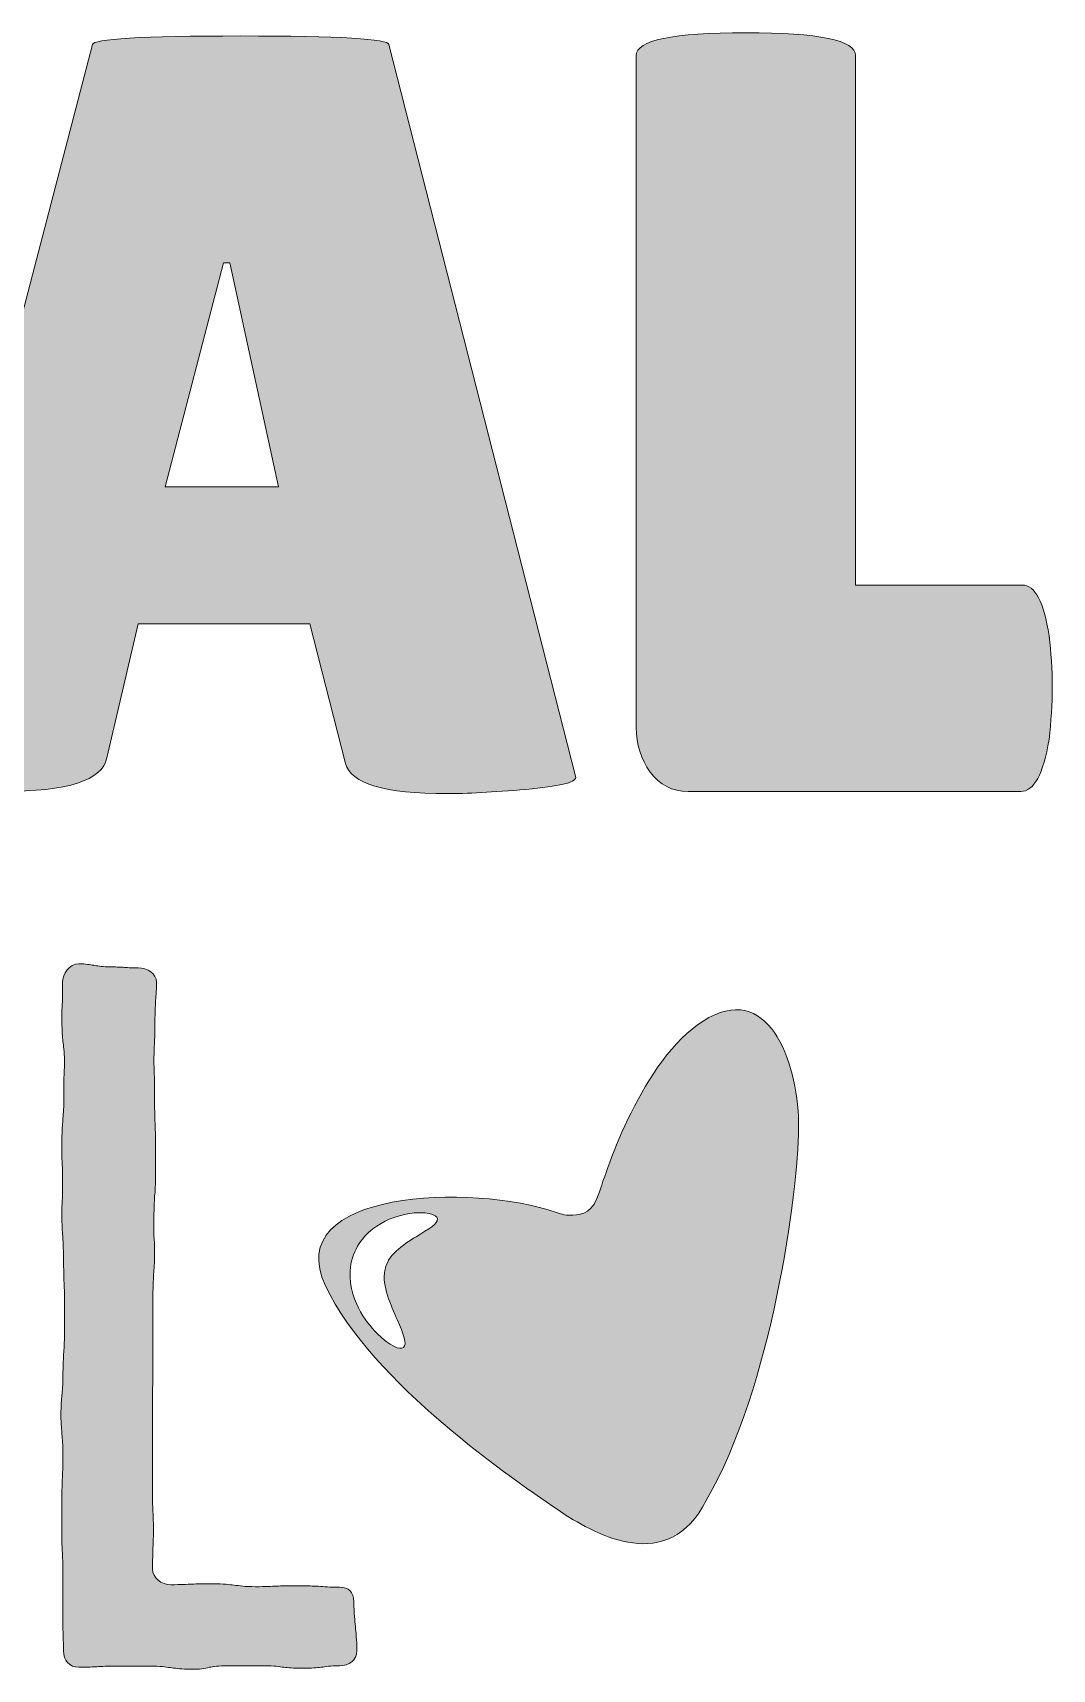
# Model space of a CAD drawing. Header units: inches. Extents: x 149 to 931, y -775 to -304.
# Drawn here: x 746.2 to 931.5, y -775.1 to -477.6 of the extents above; entities that cross this region are included whole.
import ezdxf

# ---------------------------------------------------------------- set-up
doc = ezdxf.new("R2010")
doc.units = ezdxf.units.IN
doc.header["$MEASUREMENT"] = 0
doc.layers.add('Layer 1', color=7, linetype='Continuous')

# ---------------------------------------------------------------- blocks, each defined once
blk = doc.blocks.new('block 3')
at = {"layer": 'Layer 1', "true_color": 0xce0100}
h = blk.add_hatch(color=12, dxfattribs=at)
h.dxf.hatch_style = 2
edge = h.paths.add_edge_path()
edge.add_spline(control_points=[(821.48, -615.92), (810.09, -615.92), (803.93, -614.09), (803.02, -610.43), (803.02, -610.43), (796.53, -585.09), (796.53, -585.09), (796.53, -585.09), (765.3, -585.09), (765.3, -585.09), (765.3, -585.09), (759.61, -609.44), (759.61, -609.44), (758.82, -613.5), (752.53, -615.53), (740.75, -615.53), (734.46, -615.53), (729.81, -615.17), (726.8, -614.45), (723.79, -613.73), (722.28, -613.17), (722.28, -612.78), (722.28, -612.78), (757.05, -479.8), (757.05, -479.8), (757.05, -478.75), (766.02, -478.23), (783.96, -478.23), (801.9, -478.23), (810.87, -478.75), (810.87, -479.8), (810.87, -479.8), (844.85, -612.98), (844.85, -612.98), (844.85, -613.9), (841.84, -614.62), (835.82, -615.14), (829.79, -615.66), (825.02, -615.92), (821.48, -615.92)], knot_values=[0, 0, 0, 0, 1, 1, 1, 2, 2, 2, 3, 3, 3, 4, 4, 4, 5, 5, 5, 6, 6, 6, 7, 7, 7, 8, 8, 8, 9, 9, 9, 10, 10, 10, 11, 11, 11, 12, 12, 12, 13, 13, 13, 13], degree=3, periodic=1)
h.paths.add_polyline_path([(770.21, -560.14), (790.84, -560.14), (782, -519.48), (780.82, -519.48)])
h = blk.add_hatch(color=12, dxfattribs=at)
h.dxf.hatch_style = 2
edge = h.paths.add_edge_path()
edge.add_spline(control_points=[(855.85, -603.94), (855.85, -603.94), (855.85, -481.77), (855.85, -481.77), (855.85, -479.01), (862.5, -477.64), (875.79, -477.64), (889.08, -477.64), (895.73, -479.01), (895.73, -481.77), (895.73, -481.77), (895.73, -578.01), (895.73, -578.01), (895.73, -578.01), (925.98, -578.01), (925.98, -578.01), (928.34, -578.01), (929.97, -581.09), (930.89, -587.25), (931.28, -590.26), (931.48, -593.34), (931.48, -596.48), (931.48, -599.62), (931.28, -602.83), (930.89, -606.1), (929.84, -612.39), (928.14, -615.53), (925.78, -615.53), (925.78, -615.53), (865.28, -615.53), (865.28, -615.53), (862.4, -615.53), (860.11, -614.36), (858.41, -612), (856.71, -609.64), (855.85, -606.96), (855.85, -603.94)], knot_values=[0, 0, 0, 0, 1, 1, 1, 2, 2, 2, 3, 3, 3, 4, 4, 4, 5, 5, 5, 6, 6, 6, 7, 7, 7, 8, 8, 8, 9, 9, 9, 10, 10, 10, 11, 11, 11, 12, 12, 12, 12], degree=3, periodic=1)
at = {"layer": 'Layer 1', "lineweight": 0}
blk.add_lwpolyline([(770.21, -560.14), (790.84, -560.14), (782, -519.48), (780.82, -519.48), (770.21, -560.14)], dxfattribs=at)
for points, knots in [([(821.48, -615.92), (810.09, -615.92), (803.93, -614.09), (803.02, -610.43), (803.02, -610.43), (796.53, -585.09), (796.53, -585.09), (796.53, -585.09), (765.3, -585.09), (765.3, -585.09), (765.3, -585.09), (759.61, -609.44), (759.61, -609.44), (758.82, -613.5), (752.53, -615.53), (740.75, -615.53), (734.46, -615.53), (729.81, -615.17), (726.8, -614.45), (723.79, -613.73), (722.28, -613.17), (722.28, -612.78), (722.28, -612.78), (757.05, -479.8), (757.05, -479.8), (757.05, -478.75), (766.02, -478.23), (783.96, -478.23), (801.9, -478.23), (810.87, -478.75), (810.87, -479.8), (810.87, -479.8), (844.85, -612.98), (844.85, -612.98), (844.85, -613.9), (841.84, -614.62), (835.82, -615.14), (829.79, -615.66), (825.02, -615.92), (821.48, -615.92)], [0, 0, 0, 0, 1, 1, 1, 2, 2, 2, 3, 3, 3, 4, 4, 4, 5, 5, 5, 6, 6, 6, 7, 7, 7, 8, 8, 8, 9, 9, 9, 10, 10, 10, 11, 11, 11, 12, 12, 12, 13, 13, 13, 13]), ([(855.85, -603.94), (855.85, -603.94), (855.85, -481.77), (855.85, -481.77), (855.85, -479.01), (862.5, -477.64), (875.79, -477.64), (889.08, -477.64), (895.73, -479.01), (895.73, -481.77), (895.73, -481.77), (895.73, -578.01), (895.73, -578.01), (895.73, -578.01), (925.98, -578.01), (925.98, -578.01), (928.34, -578.01), (929.97, -581.09), (930.89, -587.25), (931.28, -590.26), (931.48, -593.34), (931.48, -596.48), (931.48, -599.62), (931.28, -602.83), (930.89, -606.1), (929.84, -612.39), (928.14, -615.53), (925.78, -615.53), (925.78, -615.53), (865.28, -615.53), (865.28, -615.53), (862.4, -615.53), (860.11, -614.36), (858.41, -612), (856.71, -609.64), (855.85, -606.96), (855.85, -603.94)], [0, 0, 0, 0, 1, 1, 1, 2, 2, 2, 3, 3, 3, 4, 4, 4, 5, 5, 5, 6, 6, 6, 7, 7, 7, 8, 8, 8, 9, 9, 9, 10, 10, 10, 11, 11, 11, 12, 12, 12, 12])]:
    blk.add_open_spline(points, degree=3, knots=knots, dxfattribs=at)
blk = doc.blocks.new('block 5')
at = {"layer": 'Layer 1', "true_color": 0xffffff}
h = blk.add_hatch(color=7, dxfattribs=at)
h.dxf.hatch_style = 2
edge = h.paths.add_edge_path()
edge.add_spline(control_points=[(761.32, -774.51), (759.61, -774.51), (758.7, -774.51), (757.89, -774.6), (757.17, -774.6), (756.26, -774.69), (754.54, -774.69), (752.83, -774.69), (751.74, -773.43), (751.74, -771.71), (751.74, -769.54), (751.65, -768.55), (751.65, -767.46), (751.65, -767.46), (751.65, -764.57), (751.65, -764.57), (751.56, -762.67), (751.65, -761.58), (751.65, -760.59), (751.65, -760.59), (751.65, -757.43), (751.65, -757.43), (751.65, -755.62), (751.56, -754.71), (751.56, -753.9), (751.47, -752.9), (751.47, -752.09), (751.47, -750.28), (751.47, -750.28), (751.47, -746.67), (751.47, -746.67), (751.47, -746.67), (751.47, -743.14), (751.47, -743.14), (751.47, -741.33), (751.56, -740.34), (751.56, -739.52), (751.65, -738.71), (751.65, -737.81), (751.65, -736), (751.65, -734.19), (751.56, -733.19), (751.47, -732.38), (751.47, -731.57), (751.29, -730.66), (751.29, -728.85), (751.29, -727.05), (751.38, -726.05), (751.47, -725.24), (751.56, -724.42), (751.65, -723.43), (751.65, -721.71), (751.65, -719.9), (751.74, -718.91), (751.74, -718.1), (751.83, -717.28), (751.92, -716.29), (751.92, -714.57), (751.92, -714.57), (751.92, -710.95), (751.92, -710.95), (751.92, -710.95), (751.92, -707.43), (751.92, -707.43), (751.92, -705.62), (751.83, -704.62), (751.83, -703.81), (751.83, -703), (751.74, -702), (751.74, -700.28), (751.74, -698.48), (751.65, -697.48), (751.65, -696.67), (751.56, -695.85), (751.47, -694.86), (751.47, -693.05), (751.47, -691.33), (751.47, -690.34), (751.56, -689.52), (751.56, -689.52), (751.56, -685.91), (751.56, -685.91), (751.56, -684.19), (751.56, -683.19), (751.47, -682.38), (751.47, -682.38), (751.47, -678.76), (751.47, -678.76), (751.47, -677.05), (751.56, -676.05), (751.65, -675.24), (751.65, -674.43), (751.83, -673.43), (751.83, -671.62), (751.83, -671.62), (751.83, -668.1), (751.83, -668.1), (751.83, -667.28), (751.92, -666.29), (751.92, -664.48), (751.92, -662.67), (751.74, -661.77), (751.65, -660.95), (751.56, -660.14), (751.47, -659.14), (751.47, -657.34), (751.47, -655.53), (751.47, -654.63), (751.56, -653.81), (751.56, -653.81), (751.56, -650.2), (751.56, -650.2), (751.56, -648.66), (752.83, -646.85), (754.54, -646.85), (755.9, -646.85), (756.53, -647.03), (757.26, -647.12), (757.89, -647.21), (758.52, -647.39), (759.88, -647.39), (761.32, -647.39), (761.96, -647.48), (762.59, -647.48), (763.31, -647.57), (763.95, -647.57), (765.3, -647.57), (767.02, -647.57), (768.65, -648.66), (768.65, -650.2), (768.65, -652), (768.56, -653), (768.47, -653.81), (768.47, -654.63), (768.38, -655.53), (768.38, -657.34), (768.38, -659.14), (768.38, -660.05), (768.29, -660.87), (768.29, -661.68), (768.2, -662.67), (768.2, -664.48), (768.2, -666.2), (768.29, -667.19), (768.29, -668), (768.29, -668), (768.29, -671.53), (768.29, -671.53), (768.29, -673.34), (768.38, -674.33), (768.38, -675.15), (768.38, -675.96), (768.47, -676.87), (768.47, -678.68), (768.47, -678.68), (768.47, -682.2), (768.47, -682.2), (768.47, -682.2), (768.47, -685.73), (768.47, -685.73), (768.47, -687.54), (768.38, -688.53), (768.29, -689.35), (768.29, -690.16), (768.2, -691.06), (768.2, -692.87), (768.2, -692.87), (768.2, -696.4), (768.2, -696.4), (768.29, -697.21), (768.29, -698.21), (768.29, -700.01), (768.29, -701.73), (768.2, -702.72), (768.1, -703.54), (768.1, -704.35), (768.01, -705.35), (768.01, -707.07), (768.01, -707.07), (768.01, -710.68), (768.01, -710.68), (768.01, -710.68), (768.01, -714.21), (768.01, -714.21), (768.01, -714.21), (768.01, -717.73), (768.01, -717.73), (768.01, -717.73), (768.01, -721.26), (768.01, -721.26), (768.01, -723.07), (767.93, -724.06), (767.93, -724.88), (767.93, -724.88), (767.93, -728.4), (767.93, -728.4), (767.93, -728.4), (767.93, -731.93), (767.93, -731.93), (767.93, -731.93), (767.93, -735.45), (767.93, -735.45), (767.93, -735.45), (767.93, -739.07), (767.93, -739.07), (767.93, -739.07), (767.93, -742.6), (767.93, -742.6), (767.93, -744.41), (767.93, -745.31), (768.01, -746.12), (768.01, -746.94), (768.1, -747.93), (768.1, -749.74), (768.1, -751.46), (768.01, -752.45), (768.01, -753.27), (768.01, -754.08), (767.93, -755.07), (767.93, -756.79), (767.93, -758.51), (769.55, -759.69), (771.27, -759.69), (773.17, -759.69), (774.25, -759.6), (775.07, -759.6), (776.06, -759.5), (777.06, -759.5), (778.95, -759.5), (780.85, -759.5), (781.94, -759.69), (782.75, -759.77), (783.75, -759.87), (784.74, -760.05), (786.64, -760.05), (788.54, -760.05), (789.62, -759.96), (790.44, -759.96), (791.43, -759.87), (792.43, -759.87), (794.32, -759.87), (796.22, -759.87), (797.13, -759.96), (798.12, -759.96), (799.12, -760.05), (800.11, -760.14), (801.92, -760.14), (803.64, -760.14), (804.45, -761.04), (804.54, -762.76), (804.54, -765.02), (804.72, -766.2), (804.81, -767.28), (804.9, -768.36), (805.08, -769.54), (805.08, -771.71), (805.08, -773.43), (803.64, -774.42), (801.92, -774.42), (800.2, -774.42), (799.39, -774.6), (798.57, -774.69), (797.76, -774.79), (796.95, -774.87), (795.14, -774.87), (793.42, -774.87), (792.61, -774.79), (791.79, -774.69), (790.98, -774.6), (790.08, -774.42), (788.36, -774.42), (788.36, -774.42), (785.01, -774.42), (785.01, -774.42), (785.01, -774.42), (781.58, -774.42), (781.58, -774.42), (779.86, -774.42), (779.05, -774.6), (778.23, -774.69), (777.42, -774.96), (776.6, -775.06), (774.89, -775.06), (773.17, -775.06), (772.26, -774.87), (771.45, -774.79), (770.64, -774.69), (769.82, -774.51), (768.1, -774.51), (768.1, -774.51), (764.67, -774.51), (764.67, -774.51), (764.67, -774.51), (761.32, -774.51), (761.32, -774.51)], knot_values=[0, 0, 0, 0, 1, 1, 1, 2, 2, 2, 3, 3, 3, 4, 4, 4, 5, 5, 5, 6, 6, 6, 7, 7, 7, 8, 8, 8, 9, 9, 9, 10, 10, 10, 11, 11, 11, 12, 12, 12, 13, 13, 13, 14, 14, 14, 15, 15, 15, 16, 16, 16, 17, 17, 17, 18, 18, 18, 19, 19, 19, 20, 20, 20, 21, 21, 21, 22, 22, 22, 23, 23, 23, 24, 24, 24, 25, 25, 25, 26, 26, 26, 27, 27, 27, 28, 28, 28, 29, 29, 29, 30, 30, 30, 31, 31, 31, 32, 32, 32, 33, 33, 33, 34, 34, 34, 35, 35, 35, 36, 36, 36, 37, 37, 37, 38, 38, 38, 39, 39, 39, 40, 40, 40, 41, 41, 41, 42, 42, 42, 43, 43, 43, 44, 44, 44, 45, 45, 45, 46, 46, 46, 47, 47, 47, 48, 48, 48, 49, 49, 49, 50, 50, 50, 51, 51, 51, 52, 52, 52, 53, 53, 53, 54, 54, 54, 55, 55, 55, 56, 56, 56, 57, 57, 57, 58, 58, 58, 59, 59, 59, 60, 60, 60, 61, 61, 61, 62, 62, 62, 63, 63, 63, 64, 64, 64, 65, 65, 65, 66, 66, 66, 67, 67, 67, 68, 68, 68, 69, 69, 69, 70, 70, 70, 71, 71, 71, 72, 72, 72, 73, 73, 73, 74, 74, 74, 75, 75, 75, 76, 76, 76, 77, 77, 77, 78, 78, 78, 79, 79, 79, 80, 80, 80, 81, 81, 81, 82, 82, 82, 83, 83, 83, 84, 84, 84, 85, 85, 85, 86, 86, 86, 87, 87, 87, 88, 88, 88, 89, 89, 89, 90, 90, 90, 91, 91, 91, 92, 92, 92, 93, 93, 93, 94, 94, 94, 95, 95, 95, 96, 96, 96, 97, 97, 97, 98, 98, 98, 98], degree=3, periodic=1)
at = {"layer": 'Layer 1', "lineweight": 0}
blk.add_open_spline([(761.32, -774.51), (759.61, -774.51), (758.7, -774.51), (757.89, -774.6), (757.17, -774.6), (756.26, -774.69), (754.54, -774.69), (752.83, -774.69), (751.74, -773.43), (751.74, -771.71), (751.74, -769.54), (751.65, -768.55), (751.65, -767.46), (751.65, -767.46), (751.65, -764.57), (751.65, -764.57), (751.56, -762.67), (751.65, -761.58), (751.65, -760.59), (751.65, -760.59), (751.65, -757.43), (751.65, -757.43), (751.65, -755.62), (751.56, -754.71), (751.56, -753.9), (751.47, -752.9), (751.47, -752.09), (751.47, -750.28), (751.47, -750.28), (751.47, -746.67), (751.47, -746.67), (751.47, -746.67), (751.47, -743.14), (751.47, -743.14), (751.47, -741.33), (751.56, -740.34), (751.56, -739.52), (751.65, -738.71), (751.65, -737.81), (751.65, -736), (751.65, -734.19), (751.56, -733.19), (751.47, -732.38), (751.47, -731.57), (751.29, -730.66), (751.29, -728.85), (751.29, -727.05), (751.38, -726.05), (751.47, -725.24), (751.56, -724.42), (751.65, -723.43), (751.65, -721.71), (751.65, -719.9), (751.74, -718.91), (751.74, -718.1), (751.83, -717.28), (751.92, -716.29), (751.92, -714.57), (751.92, -714.57), (751.92, -710.95), (751.92, -710.95), (751.92, -710.95), (751.92, -707.43), (751.92, -707.43), (751.92, -705.62), (751.83, -704.62), (751.83, -703.81), (751.83, -703), (751.74, -702), (751.74, -700.28), (751.74, -698.48), (751.65, -697.48), (751.65, -696.67), (751.56, -695.85), (751.47, -694.86), (751.47, -693.05), (751.47, -691.33), (751.47, -690.34), (751.56, -689.52), (751.56, -689.52), (751.56, -685.91), (751.56, -685.91), (751.56, -684.19), (751.56, -683.19), (751.47, -682.38), (751.47, -682.38), (751.47, -678.76), (751.47, -678.76), (751.47, -677.05), (751.56, -676.05), (751.65, -675.24), (751.65, -674.43), (751.83, -673.43), (751.83, -671.62), (751.83, -671.62), (751.83, -668.1), (751.83, -668.1), (751.83, -667.28), (751.92, -666.29), (751.92, -664.48), (751.92, -662.67), (751.74, -661.77), (751.65, -660.95), (751.56, -660.14), (751.47, -659.14), (751.47, -657.34), (751.47, -655.53), (751.47, -654.63), (751.56, -653.81), (751.56, -653.81), (751.56, -650.2), (751.56, -650.2), (751.56, -648.66), (752.83, -646.85), (754.54, -646.85), (755.9, -646.85), (756.53, -647.03), (757.26, -647.12), (757.89, -647.21), (758.52, -647.39), (759.88, -647.39), (761.32, -647.39), (761.96, -647.48), (762.59, -647.48), (763.31, -647.57), (763.95, -647.57), (765.3, -647.57), (767.02, -647.57), (768.65, -648.66), (768.65, -650.2), (768.65, -652), (768.56, -653), (768.47, -653.81), (768.47, -654.63), (768.38, -655.53), (768.38, -657.34), (768.38, -659.14), (768.38, -660.05), (768.29, -660.87), (768.29, -661.68), (768.2, -662.67), (768.2, -664.48), (768.2, -666.2), (768.29, -667.19), (768.29, -668), (768.29, -668), (768.29, -671.53), (768.29, -671.53), (768.29, -673.34), (768.38, -674.33), (768.38, -675.15), (768.38, -675.96), (768.47, -676.87), (768.47, -678.68), (768.47, -678.68), (768.47, -682.2), (768.47, -682.2), (768.47, -682.2), (768.47, -685.73), (768.47, -685.73), (768.47, -687.54), (768.38, -688.53), (768.29, -689.35), (768.29, -690.16), (768.2, -691.06), (768.2, -692.87), (768.2, -692.87), (768.2, -696.4), (768.2, -696.4), (768.29, -697.21), (768.29, -698.21), (768.29, -700.01), (768.29, -701.73), (768.2, -702.72), (768.1, -703.54), (768.1, -704.35), (768.01, -705.35), (768.01, -707.07), (768.01, -707.07), (768.01, -710.68), (768.01, -710.68), (768.01, -710.68), (768.01, -714.21), (768.01, -714.21), (768.01, -714.21), (768.01, -717.73), (768.01, -717.73), (768.01, -717.73), (768.01, -721.26), (768.01, -721.26), (768.01, -723.07), (767.93, -724.06), (767.93, -724.88), (767.93, -724.88), (767.93, -728.4), (767.93, -728.4), (767.93, -728.4), (767.93, -731.93), (767.93, -731.93), (767.93, -731.93), (767.93, -735.45), (767.93, -735.45), (767.93, -735.45), (767.93, -739.07), (767.93, -739.07), (767.93, -739.07), (767.93, -742.6), (767.93, -742.6), (767.93, -744.41), (767.93, -745.31), (768.01, -746.12), (768.01, -746.94), (768.1, -747.93), (768.1, -749.74), (768.1, -751.46), (768.01, -752.45), (768.01, -753.27), (768.01, -754.08), (767.93, -755.07), (767.93, -756.79), (767.93, -758.51), (769.55, -759.69), (771.27, -759.69), (773.17, -759.69), (774.25, -759.6), (775.07, -759.6), (776.06, -759.5), (777.06, -759.5), (778.95, -759.5), (780.85, -759.5), (781.94, -759.69), (782.75, -759.77), (783.75, -759.87), (784.74, -760.05), (786.64, -760.05), (788.54, -760.05), (789.62, -759.96), (790.44, -759.96), (791.43, -759.87), (792.43, -759.87), (794.32, -759.87), (796.22, -759.87), (797.13, -759.96), (798.12, -759.96), (799.12, -760.05), (800.11, -760.14), (801.92, -760.14), (803.64, -760.14), (804.45, -761.04), (804.54, -762.76), (804.54, -765.02), (804.72, -766.2), (804.81, -767.28), (804.9, -768.36), (805.08, -769.54), (805.08, -771.71), (805.08, -773.43), (803.64, -774.42), (801.92, -774.42), (800.2, -774.42), (799.39, -774.6), (798.57, -774.69), (797.76, -774.79), (796.95, -774.87), (795.14, -774.87), (793.42, -774.87), (792.61, -774.79), (791.79, -774.69), (790.98, -774.6), (790.08, -774.42), (788.36, -774.42), (788.36, -774.42), (785.01, -774.42), (785.01, -774.42), (785.01, -774.42), (781.58, -774.42), (781.58, -774.42), (779.86, -774.42), (779.05, -774.6), (778.23, -774.69), (777.42, -774.96), (776.6, -775.06), (774.89, -775.06), (773.17, -775.06), (772.26, -774.87), (771.45, -774.79), (770.64, -774.69), (769.82, -774.51), (768.1, -774.51), (768.1, -774.51), (764.67, -774.51), (764.67, -774.51), (764.67, -774.51), (761.32, -774.51), (761.32, -774.51)], degree=3, knots=[0, 0, 0, 0, 1, 1, 1, 2, 2, 2, 3, 3, 3, 4, 4, 4, 5, 5, 5, 6, 6, 6, 7, 7, 7, 8, 8, 8, 9, 9, 9, 10, 10, 10, 11, 11, 11, 12, 12, 12, 13, 13, 13, 14, 14, 14, 15, 15, 15, 16, 16, 16, 17, 17, 17, 18, 18, 18, 19, 19, 19, 20, 20, 20, 21, 21, 21, 22, 22, 22, 23, 23, 23, 24, 24, 24, 25, 25, 25, 26, 26, 26, 27, 27, 27, 28, 28, 28, 29, 29, 29, 30, 30, 30, 31, 31, 31, 32, 32, 32, 33, 33, 33, 34, 34, 34, 35, 35, 35, 36, 36, 36, 37, 37, 37, 38, 38, 38, 39, 39, 39, 40, 40, 40, 41, 41, 41, 42, 42, 42, 43, 43, 43, 44, 44, 44, 45, 45, 45, 46, 46, 46, 47, 47, 47, 48, 48, 48, 49, 49, 49, 50, 50, 50, 51, 51, 51, 52, 52, 52, 53, 53, 53, 54, 54, 54, 55, 55, 55, 56, 56, 56, 57, 57, 57, 58, 58, 58, 59, 59, 59, 60, 60, 60, 61, 61, 61, 62, 62, 62, 63, 63, 63, 64, 64, 64, 65, 65, 65, 66, 66, 66, 67, 67, 67, 68, 68, 68, 69, 69, 69, 70, 70, 70, 71, 71, 71, 72, 72, 72, 73, 73, 73, 74, 74, 74, 75, 75, 75, 76, 76, 76, 77, 77, 77, 78, 78, 78, 79, 79, 79, 80, 80, 80, 81, 81, 81, 82, 82, 82, 83, 83, 83, 84, 84, 84, 85, 85, 85, 86, 86, 86, 87, 87, 87, 88, 88, 88, 89, 89, 89, 90, 90, 90, 91, 91, 91, 92, 92, 92, 93, 93, 93, 94, 94, 94, 95, 95, 95, 96, 96, 96, 97, 97, 97, 98, 98, 98, 98], dxfattribs=at)
blk = doc.blocks.new('block 2')
at = {"layer": 'Layer 1', "true_color": 0xfd2b7b}
h = blk.add_hatch(color=230, dxfattribs=at)
h.dxf.hatch_style = 2
edge = h.paths.add_edge_path()
edge.add_spline(control_points=[(869.08, -656.63), (857.78, -662.81), (850.93, -682.76), (849.19, -688.29), (848.03, -691.98), (846.14, -692.48), (844.31, -692.55), (843.3, -692.6), (842.31, -692.39), (841.35, -692.05), (826.02, -686.67), (791.13, -688.02), (799.38, -705.37), (807.78, -723.04), (833.55, -740.63), (842.53, -746.71), (848.61, -750.57), (861.64, -758.01), (868.59, -744.37), (880.55, -723.71), (885.29, -688.2), (885.38, -676.82), (885.48, -665.45), (880.37, -650.45), (869.08, -656.63)], knot_values=[0, 0, 0, 0, 1, 1, 1, 2, 2, 2, 3, 3, 3, 4, 4, 4, 5, 5, 5, 6, 6, 6, 7, 7, 7, 8, 8, 8, 8], degree=3, periodic=1)
edge = h.paths.add_edge_path()
edge.add_spline(control_points=[(815.83, -696.45), (814.66, -697.16), (813.33, -698.03), (812.23, -699.07), (811.1, -700.13), (810.4, -701.26), (810.14, -702.58), (809.92, -703.93), (810.14, -705.55), (810.66, -707.13), (811.16, -708.73), (811.86, -710.22), (812.4, -711.52), (813.56, -714.13), (814.24, -715.98), (813.57, -716.57), (812.94, -717.12), (811.08, -716.31), (808.77, -714.06), (807.66, -712.9), (806.4, -711.42), (805.36, -709.38), (804.33, -707.38), (803.47, -704.63), (803.99, -701.46), (804.27, -699.89), (804.95, -698.42), (805.81, -697.25), (806.68, -696.07), (807.7, -695.16), (808.72, -694.5), (810.76, -693.15), (812.71, -692.57), (814.35, -692.28), (817.61, -691.75), (819.65, -692.38), (819.74, -693.21), (819.86, -694.08), (818.18, -695.02), (815.83, -696.45)], knot_values=[0, 0, 0, 0, 1, 1, 1, 2, 2, 2, 3, 3, 3, 4, 4, 4, 5, 5, 5, 6, 6, 6, 7, 7, 7, 8, 8, 8, 9, 9, 9, 10, 10, 10, 11, 11, 11, 12, 12, 12, 13, 13, 13, 13], degree=3, periodic=1)
at = {"layer": 'Layer 1', "lineweight": 0}
for points, knots in [([(869.08, -656.63), (857.78, -662.81), (850.93, -682.76), (849.19, -688.29), (848.03, -691.98), (846.14, -692.48), (844.31, -692.55), (843.3, -692.6), (842.31, -692.39), (841.35, -692.05), (826.02, -686.67), (791.13, -688.02), (799.38, -705.37), (807.78, -723.04), (833.55, -740.63), (842.53, -746.71), (848.61, -750.57), (861.64, -758.01), (868.59, -744.37), (880.55, -723.71), (885.29, -688.2), (885.38, -676.82), (885.48, -665.45), (880.37, -650.45), (869.08, -656.63)], [0, 0, 0, 0, 1, 1, 1, 2, 2, 2, 3, 3, 3, 4, 4, 4, 5, 5, 5, 6, 6, 6, 7, 7, 7, 8, 8, 8, 8]), ([(815.83, -696.45), (814.66, -697.16), (813.33, -698.03), (812.23, -699.07), (811.1, -700.13), (810.4, -701.26), (810.14, -702.58), (809.92, -703.93), (810.14, -705.55), (810.66, -707.13), (811.16, -708.73), (811.86, -710.22), (812.4, -711.52), (813.56, -714.13), (814.24, -715.98), (813.57, -716.57), (812.94, -717.12), (811.08, -716.31), (808.77, -714.06), (807.66, -712.9), (806.4, -711.42), (805.36, -709.38), (804.33, -707.38), (803.47, -704.63), (803.99, -701.46), (804.27, -699.89), (804.95, -698.42), (805.81, -697.25), (806.68, -696.07), (807.7, -695.16), (808.72, -694.5), (810.76, -693.15), (812.71, -692.57), (814.35, -692.28), (817.61, -691.75), (819.65, -692.38), (819.74, -693.21), (819.86, -694.08), (818.18, -695.02), (815.83, -696.45)], [0, 0, 0, 0, 1, 1, 1, 2, 2, 2, 3, 3, 3, 4, 4, 4, 5, 5, 5, 6, 6, 6, 7, 7, 7, 8, 8, 8, 9, 9, 9, 10, 10, 10, 11, 11, 11, 12, 12, 12, 13, 13, 13, 13])]:
    blk.add_open_spline(points, degree=3, knots=knots, dxfattribs=at)
at = {"layer": 'Layer 1'}
for name in ['block 3', 'block 5']:
    blk.add_blockref(name, (0, 0), dxfattribs=at)

msp = doc.modelspace()

# ---------------------------------------------------------------- block references
at = {"layer": 'Layer 1'}
msp.add_blockref('block 2', (0, 0), dxfattribs=at)

doc.saveas('drawing.dxf')
